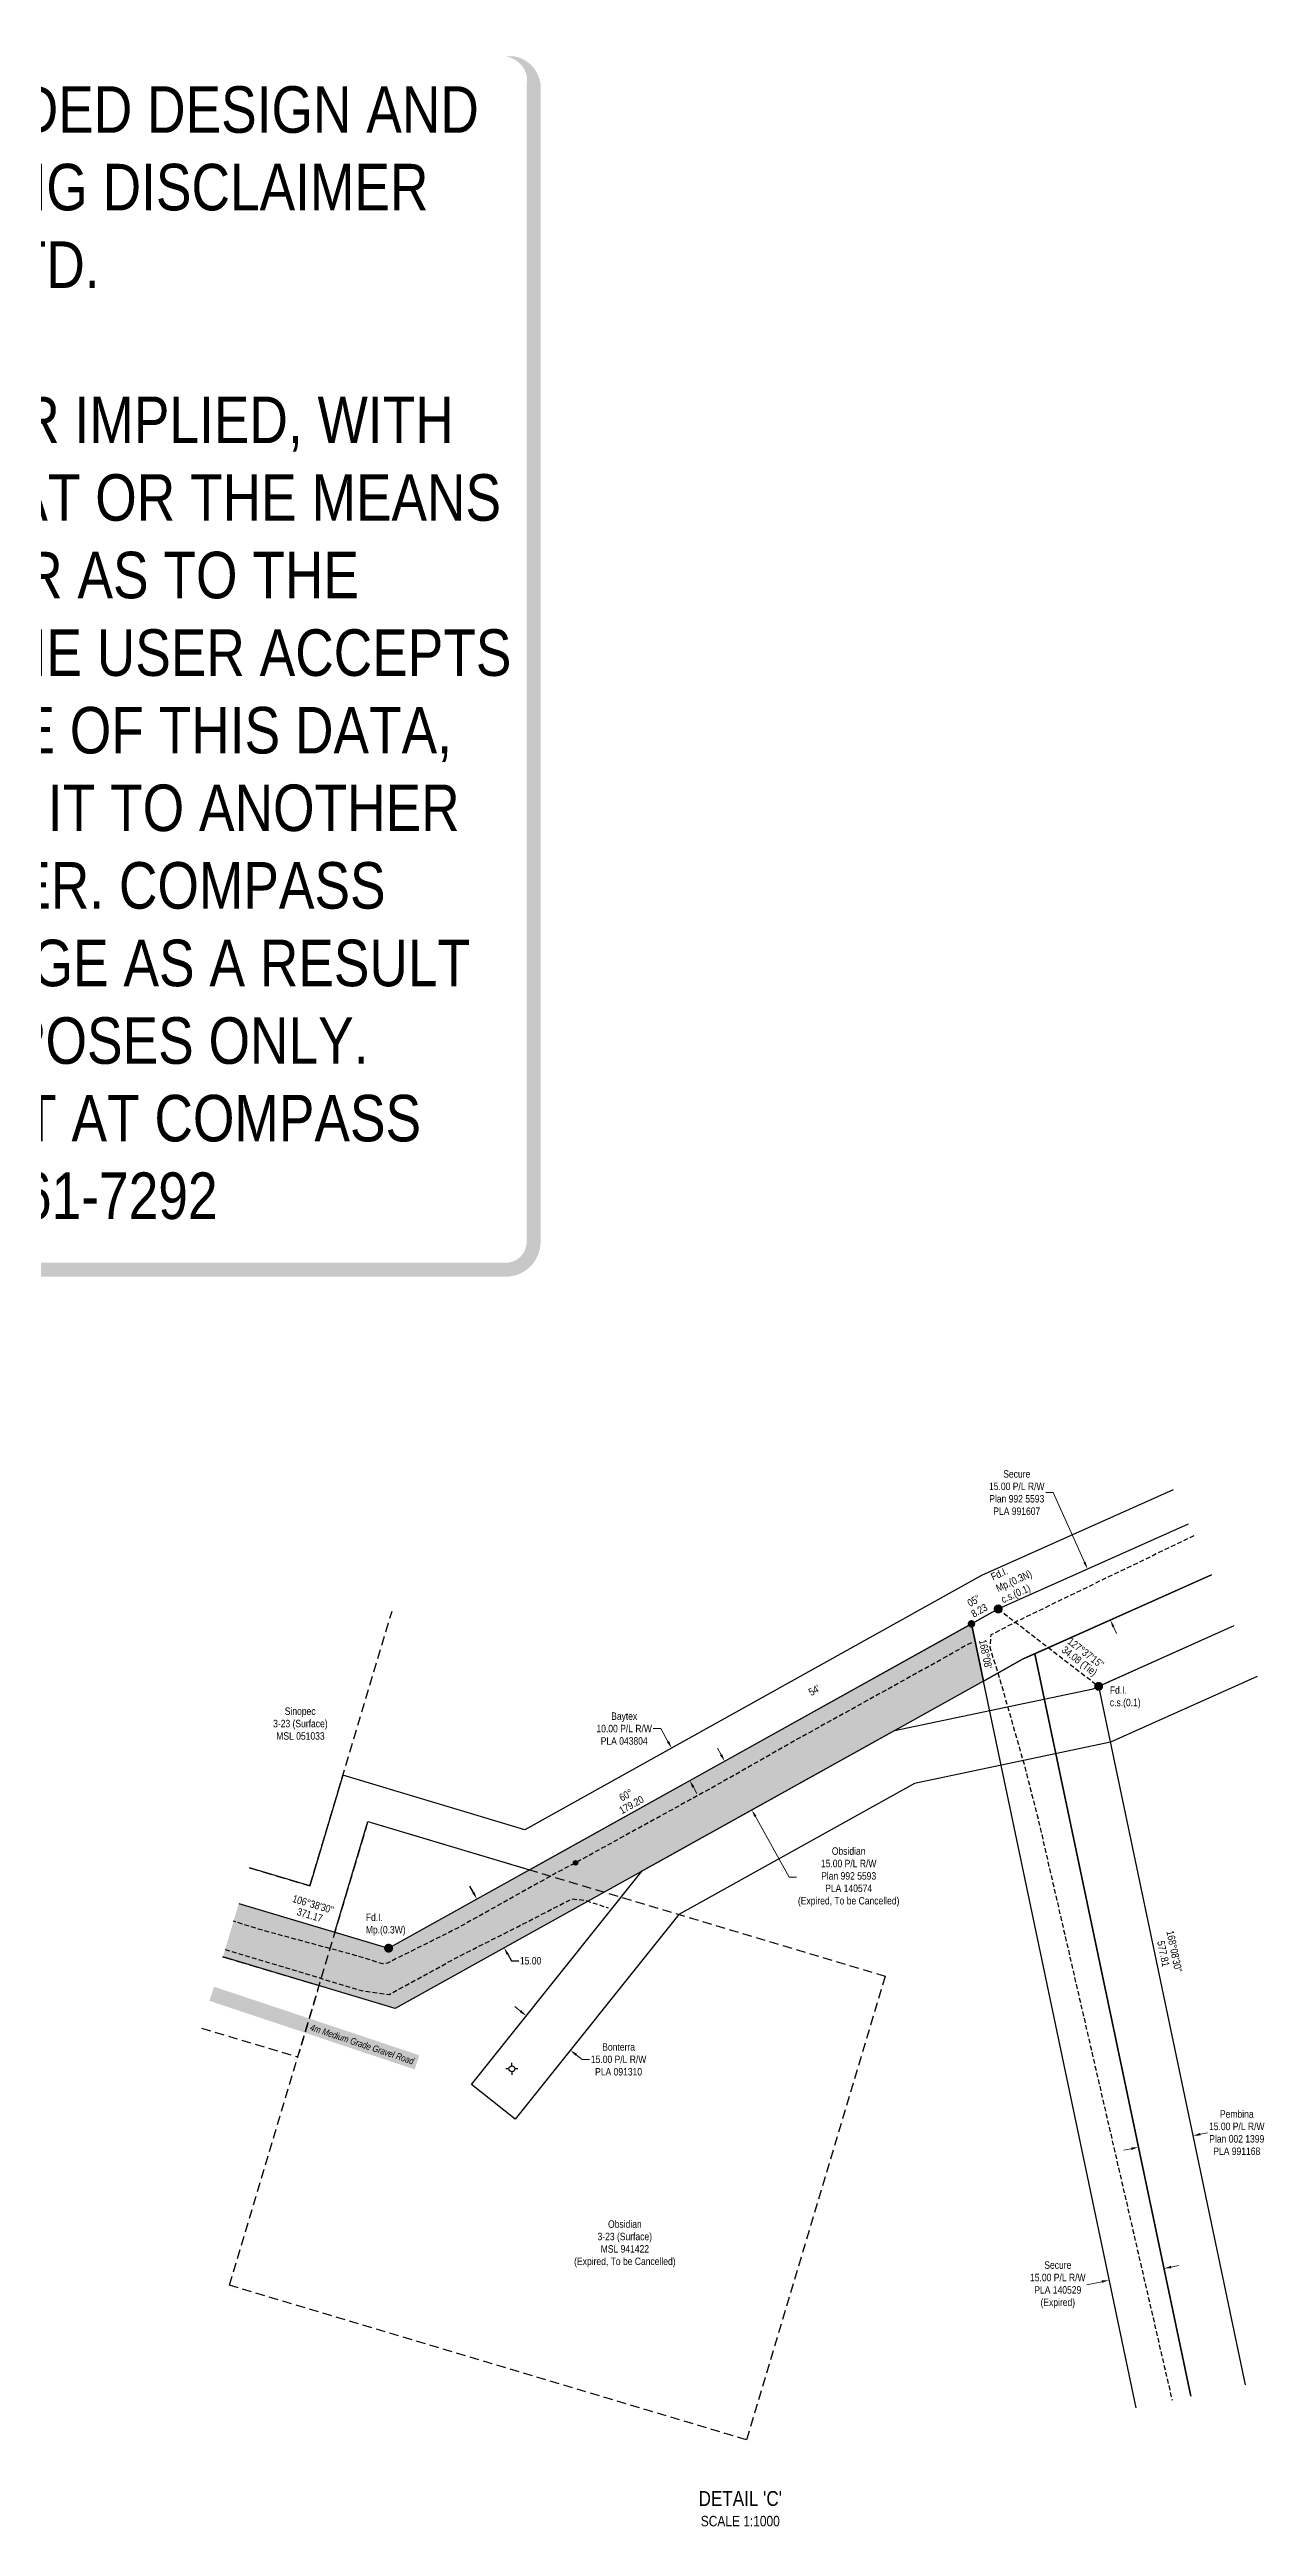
# Model space of a CAD drawing. Extents: x 594959 to 602233, y 5878755 to 5883049.
# Drawn here: x 600602 to 602233, y 5879722 to 5883049 of the extents above; entities that cross this region are included whole.
import ezdxf
from ezdxf.enums import TextEntityAlignment as Align

# ---------------------------------------------------------------- set-up
doc = ezdxf.new("R2010")
doc.units = 0
doc.header["$LTSCALE"] = 5
doc.header["$PDSIZE"] = 0.5
for name, pattern in [('foc-ACCESSROAD', [3.75, 2.5, -1.25]), ('foc-TIELINE', [1.875, 1.25, -0.625]), ('UG_PIPE', [1.875, 1.25, -0.625])]:
    doc.linetypes.add(name, pattern=pattern)
doc.layers.get('Defpoints').update_dxf_attribs({"color": 9})
for name, color, linetype in [('AS-PIPE-UG', 44, 'UG_PIPE'), ('AS-ROADS', 254, 'Continuous'), ('AS-SYMBOL', 7, 'Continuous'), ('C-AR', 13, 'foc-ACCESSROAD'), ('C-RW', 13, 'Continuous'), ('C-WS', 13, 'foc-ACCESSROAD'), ('DETAIL-T', 7, 'Continuous'), ('F-RW', 190, 'Continuous'), ('F-WS', 190, 'foc-ACCESSROAD'), ('F-WS-S', 8, 'Continuous'), ('L-BD', 7, 'Continuous'), ('L-BD1', 253, 'Continuous'), ('L-MON', 1, 'Continuous'), ('L-TIE', 7, 'foc-TIELINE'), ('P-PROPOSED', 10, 'Continuous'), ('P-PROPOSED-H', 21, 'Continuous'), ('P-TXT', 4, 'Continuous')]:
    doc.layers.add(name, color=color, linetype=linetype)
for name, color, linetype, lineweight in [('C-RW-T', 13, 'Continuous', 9), ('C-WS-T', 13, 'Continuous', 9), ('F-RW-T', 190, 'Continuous', 9), ('F-WS-T', 190, 'Continuous', 9), ('T-TEXT', 48, 'Continuous', 18)]:
    doc.layers.add(name, color=color, linetype=linetype, lineweight=lineweight)
doc.layers.add('DISCLAIMER', color=7, linetype='Continuous', plot=False)
doc.styles.add('80', font='ARIALN.TTF', dxfattribs={"height": 10})
doc.styles.add('80CG', font='ARIALN.TTF', dxfattribs={"height": 10})
doc.styles.add('80L', font='ARIALN.TTF', dxfattribs={"height": 10})
doc.dimstyles.new('Compass 5 000', dxfattribs={"dimscale": 5, "dimtxt": 9, "dimasz": 2, "dimexe": 0.2, "dimexo": 0.0625, "dimgap": 0.5, "dimtad": 0, "dimtih": 1, "dimtoh": 1, "dimzin": 0, "dimdsep": 46, "dimtxsty": '80CG', "dimcen": 0.1, "dimse1": 1, "dimse2": 1, "dimclrd": 256, "dimclrt": 256, "dimaunit": 1, "dimadec": 4, "dimazin": 0, "dimtfac": 0.06, "dimtofl": 0, "dimtmove": 0, "dimatfit": 1, "dimfxl": 0.2, "dimtolj": 1, "dimtzin": 0, "dimlwd": -1, "dimarcsym": 0})

# ---------------------------------------------------------------- blocks, each defined once
blk = doc.blocks.new('*D460')
at = {"layer": 'Defpoints', "color": 0, "transparency": 16777216}
for p in [(602018.9, 5880078.1), (602092.5, 5880093.5), (602024.2, 5880053.2)]:
    blk.add_point(p, dxfattribs=at)
at = {"layer": 'F-RW-T', "transparency": 16777216}
for p, q in [((602107.5, 5880070.7), (602117.3, 5880072.8)), ((602014.4, 5880051.1), (601994.4, 5880046.9))]:
    blk.add_line(p, q, dxfattribs=at)
for points in [[(602107.1, 5880072.4), (602107.8, 5880069.1), (602097.7, 5880068.7)], [(602014.1, 5880052.8), (602014.7, 5880049.5), (602024.2, 5880053.2)]]:
    blk.add_solid(points, dxfattribs=at)
at = {"layer": 'F-RW-T', "transparency": 16777216, "insert": (601955.3, 5880046.9), "char_height": 10, "attachment_point": 5, "style": '80CG'}
blk.add_mtext('\\A1;Secure\\P15.00 P/L R/W\\PPLA 140529\\P(Expired)', dxfattribs=at)
blk = doc.blocks.new('*D461')
at = {"layer": 'Defpoints', "color": 0, "transparency": 16777216}
for p in [(601298, 5880479.8), (601356.9, 5880433.7), (601300.8, 5880362)]:
    blk.add_point(p, dxfattribs=at)
at = {"layer": 'F-RW-T', "transparency": 16777216}
for p, q in [((601234, 5880414.3), (601226.1, 5880420.5)), ((601308.6, 5880355.8), (601316.5, 5880349.6)), ((601316.5, 5880349.6), (601326.5, 5880349.6))]:
    blk.add_line(p, q, dxfattribs=at)
for points in [[(601235, 5880415.6), (601232.9, 5880413), (601241.8, 5880408.1)], [(601309.7, 5880357.1), (601307.6, 5880354.5), (601300.8, 5880362)]]:
    blk.add_solid(points, dxfattribs=at)
at = {"layer": 'F-RW-T', "transparency": 16777216, "insert": (601365.6, 5880349.6), "char_height": 10, "attachment_point": 5, "style": '80CG', "bg_fill": 3, "box_fill_scale": 1.1, "bg_fill_color": 256, "bg_fill_true_color": 13158600, "bg_fill_transparency": 0}
blk.add_mtext('\\A1;Bonterra\\P15.00 P/L R/W\\PPLA 091310', dxfattribs=at)
blk = doc.blocks.new('RISER')
h = blk.add_hatch(color=255)
h.dxf.hatch_style = 1
edge = h.paths.add_edge_path()
edge.add_arc((0, 0), 0.7, 0, 360)
blk.add_hatch(color=13).paths.add_polyline_path([(0.58, -0.15), (-0.58, -0.15, 0.774597)])
at = {"color": 13}
blk.add_line((-0.58, -0.15), (0.58, -0.15), dxfattribs=at)
blk.add_circle((0, 0), 0.6, dxfattribs=at)
blk = doc.blocks.new('GABD')
for p, q in [((-0.81, 0), (-1.62, 0)), ((0, 0.81), (0, 1.62)), ((1.62, 0), (0.81, 0)), ((0, -0.81), (0, -1.62))]:
    blk.add_line(p, q)
blk.add_circle((0, 0), 0.8)
blk = doc.blocks.new('fdia')
at = {"color": 255, "const_width": 1}
blk.add_lwpolyline([(-0.5, 0, 1), (0.5, 0, 1)], format="xyb", close=True, dxfattribs=at)
blk = doc.blocks.new('Fdiaa')
blk.add_blockref('fdia', (0, 0))
blk = doc.blocks.new('fdib')
at = {"color": 1, "const_width": 1.6}
blk.add_lwpolyline([(-0.4, 0, 1), (0.4, 0, 1)], format="xyb", close=True, dxfattribs=at)
at = {"color": 1}
blk.add_circle((0, 0), 0.8, dxfattribs=at)
blk = doc.blocks.new('Fdibb')
blk.add_blockref('fdib', (0, 0))
blk = doc.blocks.new('fdicc')
for name in ['Fdibb', 'Fdiaa']:
    blk.add_blockref(name, (0, 0))
blk = doc.blocks.new('FDI')
blk.add_blockref('fdicc', (0, 0))
blk = doc.blocks.new('*D462')
at = {"layer": 'Defpoints', "color": 0, "transparency": 16777216}
for p in [(601456.4, 5880778.5), (601436.8, 5880767.6), (601480.7, 5880734.9)]:
    blk.add_point(p, dxfattribs=at)
at = {"layer": 'F-RW-T', "transparency": 16777216}
for p, q in [((601422.2, 5880793.8), (601412.2, 5880793.8)), ((601431.9, 5880776.4), (601422.2, 5880793.8)), ((601466, 5880715.2), (601470.8, 5880706.5))]:
    blk.add_line(p, q, dxfattribs=at)
for points in [[(601433.4, 5880777.2), (601430.5, 5880775.6), (601436.8, 5880767.6)], [(601467.4, 5880716), (601464.5, 5880714.4), (601461.1, 5880724)]]:
    blk.add_solid(points, dxfattribs=at)
at = {"layer": 'F-RW-T', "transparency": 16777216, "insert": (601373.1, 5880793.8), "char_height": 10, "attachment_point": 5, "style": '80CG'}
blk.add_mtext('\\A1;Baytex\\P10.00 P/L R/W\\PPLA 043804', dxfattribs=at)
blk = doc.blocks.new('*D464')
at = {"layer": 'C-RW-T', "transparency": 16777216}
for p, q in [((601503.1, 5880758.8), (601498.3, 5880767.5)), ((601549.3, 5880675.8), (601594.6, 5880594.5)), ((601594.6, 5880594.5), (601604.6, 5880594.5))]:
    blk.add_line(p, q, dxfattribs=at)
for points in [[(601504.6, 5880759.6), (601501.7, 5880758), (601508, 5880750.1)], [(601550.8, 5880676.6), (601547.9, 5880675), (601544.5, 5880684.6)]]:
    blk.add_solid(points, dxfattribs=at)
at = {"layer": 'Defpoints', "color": 0, "transparency": 16777216}
for p in [(601508, 5880750.1), (601238.8, 5880600.2), (601275.2, 5880534.7)]:
    blk.add_point(p, dxfattribs=at)
at = {"layer": 'C-RW-T', "transparency": 16777216, "insert": (601674.5, 5880594.5), "char_height": 10, "attachment_point": 5, "style": '80CG'}
blk.add_mtext('\\A1;Obsidian\\P15.00 P/L R/W\\PPlan 992 5593\\PPLA 140574\\P(Expired, To be Cancelled)', dxfattribs=at)
blk = doc.blocks.new('*D488')
at = {"layer": 'Defpoints', "color": 0, "transparency": 16777216}
for p in [(601225, 5880592.6), (601175.4, 5880565), (601261.5, 5880527)]:
    blk.add_point(p, dxfattribs=at)
at = {"layer": 'P-TXT', "transparency": 16777216}
for p, q in [((601170.6, 5880573.7), (601165.7, 5880582.4)), ((601216.7, 5880490.7), (601221.6, 5880482)), ((601221.6, 5880482), (601231.6, 5880482))]:
    blk.add_line(p, q, dxfattribs=at)
for points in [[(601172, 5880574.5), (601169.1, 5880572.9), (601175.4, 5880565)], [(601218.2, 5880491.5), (601215.3, 5880489.9), (601211.9, 5880499.5)]]:
    blk.add_solid(points, dxfattribs=at)
at = {"layer": 'P-TXT', "transparency": 16777216, "insert": (601247.5, 5880482), "char_height": 10, "attachment_point": 5, "style": '80CG'}
blk.add_mtext('\\A1;15.00', dxfattribs=at)
blk = doc.blocks.new('PLIA')
at = {"color": 255, "const_width": 1}
blk.add_lwpolyline([(-0.5, 0, 1), (0.5, 0, 1)], format="xyb", close=True, dxfattribs=at)
blk = doc.blocks.new('PLIAA')
blk.add_blockref('PLIA', (0, 0))
blk = doc.blocks.new('PLIB')
at = {"color": 1}
blk.add_circle((0, 0), 0.8, dxfattribs=at)
blk = doc.blocks.new('PLIBB')
blk.add_blockref('PLIB', (0, 0))
blk = doc.blocks.new('PLICC')
for name in ['PLIAA', 'PLIBB']:
    blk.add_blockref(name, (0, 0))
blk = doc.blocks.new('PLI')
blk.add_blockref('PLICC', (0, 0))
blk = doc.blocks.new('*D509')
at = {"layer": 'Defpoints', "color": 0, "transparency": 16777216}
for p in [(601995.2, 5881008.2), (602048.6, 5881032.1), (602079.2, 5880963.7)]:
    blk.add_point(p, dxfattribs=at)
at = {"layer": 'F-RW-T', "transparency": 16777216}
for p, q in [((601949.3, 5881110.7), (601939.3, 5881110.7)), ((601991.1, 5881017.3), (601949.3, 5881110.7)), ((602029.9, 5880930.6), (602034, 5880921.5))]:
    blk.add_line(p, q, dxfattribs=at)
for points in [[(601992.6, 5881018), (601989.6, 5881016.6), (601995.2, 5881008.2)], [(602031.4, 5880931.3), (602028.4, 5880930), (602025.8, 5880939.8)]]:
    blk.add_solid(points, dxfattribs=at)
at = {"layer": 'F-RW-T', "transparency": 16777216, "insert": (601900.2, 5881110.7), "char_height": 10, "attachment_point": 5, "style": '80CG'}
blk.add_mtext('\\A1;Secure\\P15.00 P/L R/W\\PPlan 992 5593\\PPLA 991607', dxfattribs=at)
blk = doc.blocks.new('*D513')
at = {"layer": 'Defpoints', "color": 0, "transparency": 16777216}
for p in [(602061.4, 5880241.9), (602134.8, 5880257.3), (602136.9, 5880247.1)]:
    blk.add_point(p, dxfattribs=at)
at = {"layer": 'F-RW-T', "transparency": 16777216}
for p, q in [((602146.7, 5880249.1), (602156.5, 5880251.2)), ((602053.8, 5880229.6), (602044, 5880227.6))]:
    blk.add_line(p, q, dxfattribs=at)
for points in [[(602146.4, 5880250.8), (602147, 5880247.5), (602136.9, 5880247.1)], [(602053.4, 5880231.2), (602054.1, 5880228), (602063.5, 5880231.7)]]:
    blk.add_solid(points, dxfattribs=at)
at = {"layer": 'F-RW-T', "transparency": 16777216, "insert": (602195.6, 5880251.2), "char_height": 10, "attachment_point": 5, "style": '80CG'}
blk.add_mtext('\\A1;Pembina\\P15.00 P/L R/W\\PPlan 002 1399\\PPLA 991168', dxfattribs=at)
blk = doc.blocks.new('Disclaimer_Legal')
at = {"layer": 'DISCLAIMER', "color": 254, "flags": 128}
blk.add_lwpolyline([(-3612.9, -1104.6, 37.5, 37.5, 0), (4096.1, -1104.6, 37.5, 37.5, 0.414214), (4171.1, -1029.6, 37.5, 37.5, 0), (4171.1, 2078.7, 37.5, 0, 0.414214), (4096.1, 2153.7, 0, 0, 0), (-3612.9, 2153.7, 0, 0, 0.414214), (-3687.9, 2078.7, 0, 0, 0), (-3687.9, -1029.6, 0, 37.5, 0.414214)], format="xyseb", close=True, dxfattribs=at)
at = {"layer": 'DISCLAIMER', "color": 254, "insert": (241.6, 533.9), "char_height": 125, "width": 7717.568, "attachment_point": 5, "style": '80'}
blk.add_mtext('NOTICE TO THE CORPORATION, PERSON &/OR PERSONS REGARDING THIS COMPUTER AIDED DESIGN AND DRAFTING (CADD) FILES. ACCEPTANCE OF THE CADD DATA IS BASED ON THE FOLLOWING DISCLAIMER WHICH COVERS ALL CADD DATA RECIEVED FROM COMPASS GEOMATICS LTD.\\P{\\fArial Narrow|b1|i0|c0|p34;DISCLAIMER}\\PCOMPASS GEOMATICS LTD. MAKES NO REPRESENTATION OR WARRANTIES, EXPRESS OR IMPLIED, WITH RESPECT TO THE REUSE OF THE DATA PROVIDED HEREWITH, REGARDLESS OF ITS FORMAT OR THE MEANS OF ITS TRANSMISSION. THERE IS NO GUARANTEE OR REPRESENTATION TO THE USER AS TO THE ACCURACY, CURRENCY, SUITABILITY OR RELIABILITY OF THIS DATA FOR ANY PURPOSE. THE USER ACCEPTS THE DATA "AS IS", AND ASSUMES ALL RISKS ASSOCIATED WITH ITS USE. BY ACCEPTANCE OF THIS DATA, THE USER AGREES NOT TO TRANSMIT THIS DATA OR PROVIDE ACCESS OR ANY PART OF IT TO ANOTHER PARTY UNLESS THE USER SHALL INCLUDE WITH THE DATA A COPY OF THIS DISCLAIMER. COMPASS GEOMATICS LTD. ASSUMES NO RESPONSIBILITY FOR ACTUAL OR CONSEQUENTIAL DAMAGE AS A RESULT OF ANY USER\'S RELIANCE ON THIS DATA. THIS CADD FILE IS FOR ILLUSTRATION PURPOSES ONLY.\\PIF YOU REQUIRE MORE ACCURATE INFORMATION, PLEASE CONTACT DARCI ANGLEHART AT COMPASS GEOMATICS LTD. VIA EMAIL: darci.anglehart@compassgeomatics.ca OR CELL: 506-961-7292', dxfattribs=at)

msp = doc.modelspace()

# ---------------------------------------------------------------- hatches: boundary and pattern name
at = {"layer": 'P-PROPOSED-H'}
h = msp.add_hatch(color=256, dxfattribs=at)
h.dxf.hatch_style = 1
h.paths.add_polyline_path([(600855.725, 5880559.006), (600834.255, 5880487.178), (601065.587, 5880418.032), (601855.49, 5880857.659), (601839.359, 5880934.478), (601056.76, 5880498.916)])

# ---------------------------------------------------------------- linework, layer by layer
at = {"layer": 'AS-PIPE-UG', "flags": 128}
for points in [[(602138.105, 5881052.714), (602021.48, 5880996.496), (601906.94, 5880940.941), (601865.35, 5880919.571), (601863.905, 5880903.361), (601878.035, 5880857.906), (601909.925, 5880746.116), (601928.79, 5880672.586), (602108.671, 5879892.065)], [(601839.335, 5880909.181), (601835.195, 5880907.236), (601792.16, 5880882.766), (601604.675, 5880779.001), (601504.48, 5880721.871), (601384.07, 5880655.481), (601331.625, 5880626.761), (601307.83, 5880613.636), (601279.285, 5880598.546), (601148.585, 5880525.466), (601055.16, 5880478.986), (601049.22, 5880477.761), (601011.745, 5880489.326), (600881.47, 5880524.616), (600848.591, 5880535.138)], [(600837.225, 5880497.113), (600969.89, 5880457.261), (601022.27, 5880441.511), (601057.575, 5880436.916), (601094.765, 5880457.166), (601150.425, 5880487.521), (601223.67, 5880524.441), (601302.97, 5880565.246), (601321.14, 5880563.106), (601351.69, 5880553.216)]]:
    msp.add_lwpolyline(points, dxfattribs=at)
at = {"layer": 'AS-ROADS', "const_width": 19.992, "flags": 128}
msp.add_lwpolyline([(600819.455, 5880437.664), (601095.04, 5880345.646)], dxfattribs=at)
at = {"layer": 'C-AR', "flags": 128}
msp.add_lwpolyline([(600834.255, 5880487.178), (600963.276, 5880448.613), (600934.649, 5880352.842), (600805.629, 5880391.407)], dxfattribs=at)
at = {"layer": 'C-RW', "flags": 128}
msp.add_lwpolyline([(602161.485, 5881000.509), (601908.913, 5880887.392), (601855.49, 5880857.659), (601839.359, 5880934.478), (601875.3, 5880954.481), (602130.842, 5881068.929)], dxfattribs=at)
at = {"layer": 'C-WS'}
msp.add_lwpolyline([(600843.046, 5880046.375), (601029.116, 5880668.887), (601723.455, 5880461.347), (601537.385, 5879838.836)], close=True, dxfattribs=at)
at = {"layer": 'F-RW', "flags": 128}
for points in [[(602110.414, 5881114.542), (601852.891, 5880999.208), (601239.905, 5880658.045), (600995.543, 5880731.085), (600951.173, 5880582.64), (600870.038, 5880606.892)], [(600855.725, 5880559.006), (600984.745, 5880520.442), (601029.116, 5880668.887), (601245.79, 5880604.122), (601875.3, 5880954.481), (602130.842, 5881068.929)], [(602133.743, 5879897.33), (601924.394, 5880894.325), (602161.485, 5881000.509)], [(602222.77, 5880863.669), (602025.902, 5880775.5), (601762.765, 5880720.061), (601446.565, 5880544.306), (601226.57, 5880269.156), (601168.016, 5880315.972), (601397.234, 5880602.657), (601736.235, 5880791.086), (602002.589, 5880847.202), (602192.127, 5880932.089)], [(602207.111, 5879912.736), (602010.178, 5880850.601), (602192.127, 5880932.089)], [(602060.375, 5879881.924), (601855.49, 5880857.659), (601908.913, 5880887.392), (601924.394, 5880894.325), (602133.743, 5879897.33)]]:
    msp.add_lwpolyline(points, dxfattribs=at)
at = {"layer": 'F-WS'}
msp.add_lwpolyline([(600870.038, 5880606.892), (600951.173, 5880582.64), (601061.382, 5880951.352)], dxfattribs=at)
at = {"layer": 'L-TIE'}
msp.add_line((601875.3, 5880954.481), (602010.195, 5880850.521), dxfattribs=at)
at = {"layer": 'P-PROPOSED'}
msp.add_lwpolyline([(600855.725, 5880559.006), (601056.76, 5880498.916), (601839.359, 5880934.478), (601855.49, 5880857.659), (601065.587, 5880418.032), (600834.255, 5880487.178)], dxfattribs=at)

# ---------------------------------------------------------------- block references
at = {"xscale": 0.5, "yscale": 0.5, "zscale": 0.5}
msp.add_blockref('Disclaimer_Legal', (599165.937, 5881962.311), dxfattribs=at)
at = {"layer": 'AS-SYMBOL', "xscale": 4.997883050000012, "yscale": 4.997883050000012, "zscale": 4.997883050000012}
msp.add_blockref('RISER', (601307.83, 5880613.636), dxfattribs=at)
at = {"layer": 'L-MON', "color": 4, "xscale": 4.997883050000003, "yscale": 4.997883050000003, "zscale": 4.997883050000003}
msp.add_blockref('PLI', (601839.359, 5880934.478), dxfattribs=at)
at = {"layer": 'L-MON', "xscale": 4.997883050000012, "yscale": 4.997883050000012, "zscale": 4.997883050000012}
for p in [(601875.3, 5880954.481), (602010.195, 5880850.521), (601056.76, 5880498.916)]:
    msp.add_blockref('FDI', p, dxfattribs=at)

# ---------------------------------------------------------------- texts
at = {"layer": 'C-WS-T', "insert": (601305.529, 5880133.449, 2.178), "char_height": 9.99577, "attachment_point": 1, "style": '80L'}
msp.add_mtext_dynamic_manual_height_columns('\\pi45.89686;Obsidian\\P\\pi31.7862;3-23 (Surface)\\P\\pi36.06474;MSL 941422\\P\\pi0.39431;(Expired, To be Cancelled)', width=135.60873, gutter_width=249.893, heights=[0], dxfattribs=at)
at = {"layer": 'DETAIL-T', "color": 3, "insert": (601529, 5879746.16), "char_height": 19.99153, "width": 110.917, "attachment_point": 5, "style": '80CG'}
msp.add_mtext("DETAIL 'C'\\P{\\H0.7x;SCALE 1:1000}", dxfattribs=at)
at = {"layer": 'F-WS-T', "insert": (600901.467, 5880822.238, 2.178), "char_height": 9.99577, "attachment_point": 1, "style": '80L'}
msp.add_mtext_dynamic_manual_height_columns('\\pi15.91979;Sinopec\\P\\pi0.2784;3-23 (Surface)\\P\\pi4.52625;MSL 051033', width=72.59313, gutter_width=249.893, heights=[0], dxfattribs=at)
at = {"layer": 'L-BD', "style": '80L'}
msp.add_text("168°08'", height=9.9958, rotation=281.858713, dxfattribs=at).set_placement((601858.455, 5880893.821), align=Align.MIDDLE)
at = {"layer": 'L-BD1', "style": '80L'}
for s, height, rotation, p in [("05''", 9.9915, 29.0985, (601842.512, 5880965.529)), ('8.23', 9.9915, 29.0985, (601849.8, 5880952.433)), ('34.08 (Tie)', 9.99577, 322.3795, (601983.754, 5880883.648)), ("127°37'15''", 9.99577, 322.3795, (601992.906, 5880895.524)), ("54'", 9.9958, 29.0985, (601628.377, 5880845.327)), ('60°', 9.9958, 29.0985, (601375.527, 5880704.601)), ('179.20', 9.9958, 29.0985, (601382.818, 5880691.499)), ("106°38'30''", 9.99577, 343.3585, (600955.398, 5880557.866)), ('371.17', 9.9958, 343.3585, (600951.104, 5880543.501)), ('577.81', 10, 281.8587, (602097.104, 5880491.545)), ("168°08'30''", 10, 281.8587, (602111.784, 5880494.628))]:
    msp.add_text(s, height=height, rotation=rotation, dxfattribs=at).set_placement(p, align=Align.MIDDLE)
at = {"layer": 'L-MON', "insert": (601864.223, 5881001.569), "char_height": 9.99577, "attachment_point": 1, "rotation": 24.125684, "style": '80L'}
msp.add_mtext_dynamic_manual_height_columns('Fd.I. Mp.(0.3N)\\Pc.s.(0.1)', width=54.89515, gutter_width=49.979, heights=[0], dxfattribs=at)
at = {"layer": 'L-MON', "char_height": 9.99577, "attachment_point": 1, "style": '80L'}
for s, width, insert in [('Fd.I. c.s.(0.1)', 40.77168, (602025.197, 5880850.502)), ('Fd.I. Mp.(0.3W)', 52.84706, (601026.218, 5880545.387))]:
    msp.add_mtext_dynamic_manual_height_columns(s, width=width, gutter_width=49.979, heights=[0], dxfattribs=dict(at, insert=insert))
at = {"layer": 'T-TEXT', "insert": (600953.094, 5880397.444, 0.436), "char_height": 8.99613, "attachment_point": 1, "rotation": 341.535737, "style": '80L'}
msp.add_mtext_dynamic_manual_height_columns('\\pi0.28124;{\\fArial Narrow|b0|i1|c0|p18;4m Medium Grade Gravel Road}', width=146.66064, gutter_width=47.48, heights=[0], dxfattribs=at)

# ---------------------------------------------------------------- dimensions: what is measured, and where the dimension line sits
at = {"layer": 'C-RW-T', "color": 4}
dim = msp.add_linear_dim(base=(601508.001, 5880750.058), p1=(601275.234, 5880534.713), p2=(601238.776, 5880600.219), angle=119.098476, text='Obsidian\\P15.00 P/L R/W\\PPlan 992 5593\\PPLA 140574\\P(Expired, To be Cancelled)', dimstyle='Compass 5 000', dxfattribs=at)
dim.commit()
dim.dimension.update_dxf_attribs({"geometry": '*D464', "text_midpoint": (601674.515, 5880594.502), "dimtype": 161})
at = {"layer": 'F-RW-T', "color": 4}
dim = msp.add_linear_dim(base=(601995.197, 5881008.178), p1=(602079.201, 5880963.657), p2=(602048.558, 5881032.077), angle=114.125684, text='Secure\\P15.00 P/L R/W\\PPlan 992 5593\\PPLA 991607', dimstyle='Compass 5 000', dxfattribs=at)
dim.commit()
dim.dimension.update_dxf_attribs({"geometry": '*D509', "text_midpoint": (601900.181, 5881110.732), "dimtype": 161})
at = {"layer": 'F-RW-T'}
for base, p1, p2, angle, text, picture, middle in [((601436.795, 5880767.626), (601480.702, 5880734.865), (601456.396, 5880778.535), 119.098476, 'Baytex\\P10.00 P/L R/W\\PPLA 043804', '*D462', (601373.148, 5880793.789)), ((602024.189, 5880053.194), (602092.453, 5880093.548), (602018.949, 5880078.059), 191.89948, 'Secure\\P15.00 P/L R/W\\PPLA 140529\\P(Expired)', '*D460', (601955.264, 5880046.906))]:
    dim = msp.add_linear_dim(base=base, p1=p1, p2=p2, angle=angle, text=text, dimstyle='Compass 5 000', dxfattribs=at)
    dim.commit()
    dim.dimension.update_dxf_attribs({"geometry": picture, "text_midpoint": middle, "dimtype": 161})
dim = msp.add_aligned_dim(p1=(602061.39, 5880241.899), p2=(602134.759, 5880257.305), distance=-10.459, text='Pembina\\P15.00 P/L R/W\\PPlan 002 1399\\PPLA 991168', dimstyle='Compass 5 000', dxfattribs=at)
dim.commit()
dim.dimension.update_dxf_attribs({"geometry": '*D513', "text_midpoint": (602195.567, 5880251.179)})

# ---------------------------------------------------------------- next in the draw order: dimensions: what is measured, and where the dimension line sits
dim = msp.add_linear_dim(base=(601300.777, 5880361.968), p1=(601298.013, 5880479.829), p2=(601356.941, 5880433.675), angle=321.930457, text='Bonterra\\P15.00 P/L R/W\\PPLA 091310', dimstyle='Compass 5 000', override={"dimtfill": 1}, dxfattribs=at)
dim.commit()
dim.dimension.update_dxf_attribs({"geometry": '*D461', "text_midpoint": (601365.608, 5880349.636), "dimtype": 161})

# ---------------------------------------------------------------- next in the draw order: block references
at = {"layer": 'F-WS-S', "xscale": 4.997883050000011, "yscale": 4.997883050000011, "zscale": 4.997883050000011}
msp.add_blockref('GABD', (601222.366, 5880336.973), dxfattribs=at)

# ---------------------------------------------------------------- next in the draw order: dimensions: what is measured, and where the dimension line sits
at = {"layer": 'P-TXT', "color": 4}
dim = msp.add_linear_dim(base=(601175.426, 5880564.961), p1=(601261.462, 5880527.048), p2=(601225.004, 5880592.554), angle=119.098476, text='15.00', dimstyle='Compass 5 000', dxfattribs=at)
dim.commit()
dim.dimension.update_dxf_attribs({"geometry": '*D488', "text_midpoint": (601247.548, 5880481.979), "dimtype": 161})

doc.saveas('drawing.dxf')
